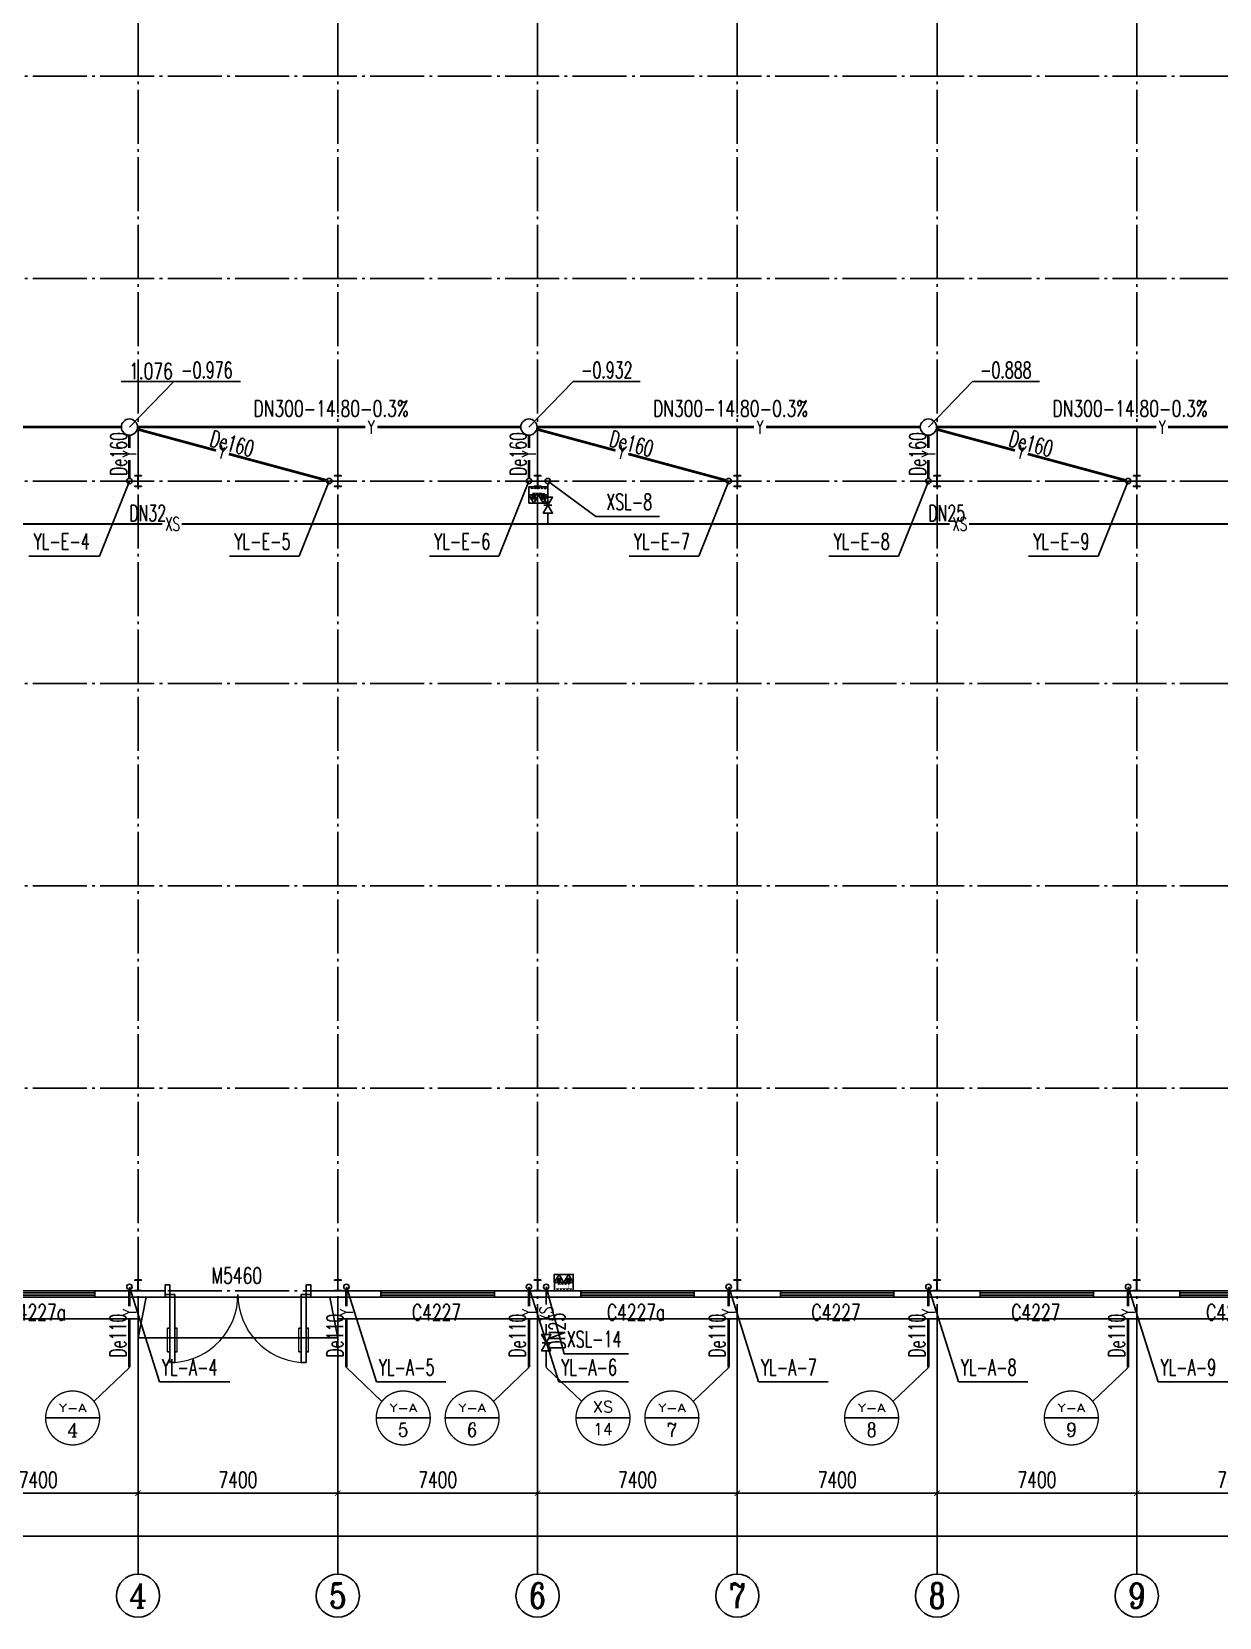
# Model space of a CAD drawing. Header units: millimetres. Extents: x 418304 to 847498, y 48187 to 111456.
# Drawn here: x 421490.4 to 421534.4, y 54437.2 to 54495.9 of the extents above; entities that cross this region are included whole.
import ezdxf
from ezdxf.enums import TextEntityAlignment as Align

# ---------------------------------------------------------------- set-up
doc = ezdxf.new("R2010")
doc.units = ezdxf.units.MM
doc.header["$LTSCALE"] = 1000
doc.linetypes.add('DOTE', pattern=[2.42, 2, -0.2, 0.02, -0.2])
for name, color, linetype in [('AXIS', 3, 'Continuous'), ('AXIS_TEXT', 7, 'Continuous'), ('COLUMN', 2, 'Continuous'), ('DIM_消防', 3, 'Continuous'), ('DIM_雨水', 3, 'Continuous'), ('DOTE', 8, 'DOTE'), ('EQUIP_消防', 7, 'Continuous'), ('PIPE-消防', 1, 'Continuous'), ('PIPE-雨水', 4, 'Continuous'), ('TEXT_消防', 7, 'Continuous'), ('TEXT_雨水', 7, 'Continuous'), ('TWT_LEAD', 3, 'Continuous'), ('TWT_TEXT', 7, 'Continuous'), ('VALVE_消防', 7, 'Continuous'), ('VPIPE-消防', 1, 'Continuous'), ('VPIPE-雨水', 4, 'Continuous'), ('WALL-PARAPET', 6, 'Continuous'), ('WELL_雨水', 4, 'Continuous'), ('WINDOW', 4, 'Continuous'), ('WINDOW_TEXT', 7, 'Continuous')]:
    doc.layers.add(name, color=color, linetype=linetype)
doc.styles.add('_TCH_AXIS', font='COMPLEX', dxfattribs={"bigfont": 'GBCBIG'})
doc.styles.add('_TCH_DIM', font='SIMPLEX', dxfattribs={"bigfont": 'GBCBIG'})
doc.styles.add('_TCH_DIM_T3', font='SIMPLEX', dxfattribs={"width": 0.705882, "bigfont": 'GBCBIG'})
doc.styles.add('_TCH_WINDOW', font='SIMPLEX', dxfattribs={"height": 3.5, "bigfont": 'GBCBIG'})
doc.styles.add('_TWT_CIRCLE', font='COMPLEX', dxfattribs={"width": 1.1, "height": 3, "bigfont": 'HZTXT'})
doc.styles.add('_TWT_PIPEDN', font='SIMPLEX', dxfattribs={"width": 0.8, "height": 3, "bigfont": 'HZTXT'})
doc.styles.add('_TWT_PIPETEXT', font='SIMPLEX', dxfattribs={"width": 0.8, "height": 3.5, "bigfont": 'HZTXT'})
doc.styles.add('_TWT_SERIAL', font='COMPLEX', dxfattribs={"width": 0.8, "height": 3, "bigfont": 'HZTXT'})
doc.styles.add('COMPLEX', font='COMPLEX')
doc.dimstyles.new('_TCH_ARCH&&200', dxfattribs={"dimtxt": 595, "dimasz": 200, "dimexe": 500, "dimexo": 600, "dimgap": 200, "dimtad": 1, "dimdec": 0, "dimzin": 0, "dimdsep": 46, "dimtxsty": '_TCH_DIM_T3', "dimblk": 'ARCHTICK', "dimcen": 0.09, "dimclrt": 7, "dimazin": 2, "dimtfac": 1, "dimtdec": 0, "dimtix": 1, "dimtmove": 2, "dimatfit": 3, "dimfxl": 0, "dimtolj": 1, "dimtzin": 0, "dimarcsym": 0})

# ---------------------------------------------------------------- blocks, each defined once
blk = doc.blocks.new('A$C797E1D2B')
at = {"layer": 'COLUMN'}
h = blk.add_hatch(color=256, dxfattribs=at)
h.paths.add_polyline_path([(125, 400), (250, 400), (250, 388), (130, 388), (130, 200), (125, 200)])
h.paths.add_polyline_path([(0, 400), (125, 400), (125, 200), (120, 200), (120, 388), (0, 388)])
h.paths.add_polyline_path([(0, 12), (120, 12), (120, 200), (125, 200), (125, 0), (0, 0)])
h.paths.add_polyline_path([(125, 200), (130, 200), (130, 12), (250, 12), (250, 0), (125, 0)])
blk.add_lwpolyline([(250, 0), (250, 12), (130, 12), (130, 388), (250, 388), (250, 400), (0, 400), (0, 388), (120, 388), (120, 12), (0, 12), (0, 0)], close=True, dxfattribs=at)
blk = doc.blocks.new('消防软管卷盘')
blk.add_lwpolyline([(4963954, 151899), (4963954, 150312), (4964641, 150312), (4964641, 151899)], close=True)
for points, const_width in [([(4964134, 151704), (4964482, 151704)], 1), ([(4964134, 151566), (4964482, 151566)], 1), ([(4964134, 151428), (4964482, 151428)], 1), ([(4964134, 151290), (4964482, 151290)], 1), ([(4964134, 151152), (4964482, 151152)], 1), ([(4964134, 151014), (4964482, 151014)], 0.1), ([(4964134, 150876), (4964482, 150876)], 1), ([(4964134, 150738), (4964482, 150738)], 1), ([(4964150, 150600), (4964499, 150600)], 1), ([(4964150, 150462), (4964499, 150462)], 1)]:
    blk.add_lwpolyline(points, dxfattribs=dict(const_width=const_width))
for centre, start, end in [((4964134, 151636), 90, 270), ((4964134, 151360), 90, 270), ((4964134, 151084), 90, 270), ((4964134, 150808), 90, 270), ((4964150, 150532), 90, 270), ((4964482, 151498), 270, 90), ((4964482, 151222), 270, 90), ((4964482, 150946), 270, 90), ((4964499, 150670), 270, 90)]:
    blk.add_arc(centre, 69, start, end)
blk = doc.blocks.new('$TwtSys$00000546')
h = blk.add_hatch()
h.set_pattern_fill('ANSI31', color=256, scale=200, style=0)
h.set_pattern_definition([(45, (-38543.802, -6670.83), (-17.67767, 17.67767), [])])
h.paths.add_polyline_path([(-65, 174), (65, 174), (65, 44), (-65, 44)])
for points in [[(0, 344), (-198, 0), (198, 0)], [(-65, 174), (65, 174), (65, 44), (-65, 44)]]:
    blk.add_lwpolyline(points, close=True)
blk = doc.blocks.new('92623')
blk.add_lwpolyline([(8910066, 83014), (8909273, 83014), (8909273, 82670), (8910066, 82670)], close=True)
at = {"xscale": -0.5, "yscale": 0.5, "zscale": 0.5, "rotation": 89.99999999998747}
blk.add_blockref('消防软管卷盘', (8985223, 2565334), dxfattribs=at)
at = {"layer": 'EQUIP_消防', "color": 8, "rotation": 180}
for p in [(8909471, 83014), (8909868, 83014)]:
    blk.add_blockref('$TwtSys$00000546', p, dxfattribs=at)
blk = doc.blocks.new('_AXISO')
blk.add_circle((0, 0), 0.5)
at = {"layer": 'AXIS_TEXT', "style": 'COMPLEX', "width": 1.041667}
blk.add_attdef('A', text='', height=0.56, dxfattribs=at).set_placement((-0.25, -0.28), (0.25, -0.28), align=Align.FIT)
blk = doc.blocks.new('_ArchTick')
at = {"color": 0, "linetype": 'ByBlock', "const_width": 0.15}
blk.add_lwpolyline([(-0.5, -0.5), (0.5, 0.5)], dxfattribs=at)
blk = doc.blocks.new('*D102')
at = {"layer": 'AXIS', "color": 0, "lineweight": -2}
for p, q in [((436704, 68605), (436704, 62105)), ((599984, 68605), (599984, 62105)), ((436704, 62605), (599984, 62605))]:
    blk.add_line(p, q, dxfattribs=at)
at = {"layer": 'Defpoints', "color": 0}
for p in [(436704, 69205), (599984, 69205), (599984, 62605)]:
    blk.add_point(p, dxfattribs=at)
at = {"layer": 'AXIS', "color": 0, "lineweight": -2, "xscale": 200, "yscale": 200, "zscale": 200, "rotation": 180}
blk.add_blockref('_ArchTick', (436704, 62605), dxfattribs=at)
at = {"layer": 'AXIS', "color": 0, "lineweight": -2, "xscale": 200, "yscale": 200, "zscale": 200}
blk.add_blockref('_ArchTick', (599984, 62605), dxfattribs=at)
at = {"layer": 'AXIS', "color": 7, "insert": (518344, 63103), "char_height": 595, "attachment_point": 5, "style": '_TCH_DIM_T3'}
blk.add_mtext('\\A1;163280', dxfattribs=at)
blk = doc.blocks.new('*D108')
at = {"layer": 'AXIS', "color": 0, "lineweight": -2}
for p, q in [((451744, 68605), (451744, 63705)), ((459144, 68605), (459144, 63705)), ((451744, 64205), (459144, 64205))]:
    blk.add_line(p, q, dxfattribs=at)
at = {"layer": 'Defpoints', "color": 0}
for p in [(451744, 69205), (459144, 69205), (459144, 64205)]:
    blk.add_point(p, dxfattribs=at)
at = {"layer": 'AXIS', "color": 0, "lineweight": -2, "xscale": 200, "yscale": 200, "zscale": 200, "rotation": 180}
blk.add_blockref('_ArchTick', (451744, 64205), dxfattribs=at)
at = {"layer": 'AXIS', "color": 0, "lineweight": -2, "xscale": 200, "yscale": 200, "zscale": 200}
blk.add_blockref('_ArchTick', (459144, 64205), dxfattribs=at)
at = {"layer": 'AXIS', "color": 7, "insert": (455444, 64703), "char_height": 595, "attachment_point": 5, "style": '_TCH_DIM_T3'}
blk.add_mtext('\\A1;7400', dxfattribs=at)
blk = doc.blocks.new('*D109')
at = {"layer": 'AXIS', "color": 0, "lineweight": -2}
for p, q in [((459144, 68605), (459144, 63705)), ((466544, 68605), (466544, 63705)), ((459144, 64205), (466544, 64205))]:
    blk.add_line(p, q, dxfattribs=at)
at = {"layer": 'Defpoints', "color": 0}
for p in [(459144, 69205), (466544, 69205), (466544, 64205)]:
    blk.add_point(p, dxfattribs=at)
at = {"layer": 'AXIS', "color": 0, "lineweight": -2, "xscale": 200, "yscale": 200, "zscale": 200, "rotation": 180}
blk.add_blockref('_ArchTick', (459144, 64205), dxfattribs=at)
at = {"layer": 'AXIS', "color": 0, "lineweight": -2, "xscale": 200, "yscale": 200, "zscale": 200}
blk.add_blockref('_ArchTick', (466544, 64205), dxfattribs=at)
at = {"layer": 'AXIS', "color": 7, "insert": (462844, 64703), "char_height": 595, "attachment_point": 5, "style": '_TCH_DIM_T3'}
blk.add_mtext('\\A1;7400', dxfattribs=at)
blk = doc.blocks.new('*D110')
at = {"layer": 'AXIS', "color": 0, "lineweight": -2}
for p, q in [((466544, 68605), (466544, 63705)), ((473944, 68605), (473944, 63705)), ((466544, 64205), (473944, 64205))]:
    blk.add_line(p, q, dxfattribs=at)
at = {"layer": 'Defpoints', "color": 0}
for p in [(466544, 69205), (473944, 69205), (473944, 64205)]:
    blk.add_point(p, dxfattribs=at)
at = {"layer": 'AXIS', "color": 0, "lineweight": -2, "xscale": 200, "yscale": 200, "zscale": 200, "rotation": 180}
blk.add_blockref('_ArchTick', (466544, 64205), dxfattribs=at)
at = {"layer": 'AXIS', "color": 0, "lineweight": -2, "xscale": 200, "yscale": 200, "zscale": 200}
blk.add_blockref('_ArchTick', (473944, 64205), dxfattribs=at)
at = {"layer": 'AXIS', "color": 7, "insert": (470244, 64703), "char_height": 595, "attachment_point": 5, "style": '_TCH_DIM_T3'}
blk.add_mtext('\\A1;7400', dxfattribs=at)
blk = doc.blocks.new('*D111')
at = {"layer": 'AXIS', "color": 0, "lineweight": -2}
for p, q in [((473944, 68605), (473944, 63705)), ((481344, 68605), (481344, 63705)), ((473944, 64205), (481344, 64205))]:
    blk.add_line(p, q, dxfattribs=at)
at = {"layer": 'Defpoints', "color": 0}
for p in [(473944, 69205), (481344, 69205), (481344, 64205)]:
    blk.add_point(p, dxfattribs=at)
at = {"layer": 'AXIS', "color": 0, "lineweight": -2, "xscale": 200, "yscale": 200, "zscale": 200, "rotation": 180}
blk.add_blockref('_ArchTick', (473944, 64205), dxfattribs=at)
at = {"layer": 'AXIS', "color": 0, "lineweight": -2, "xscale": 200, "yscale": 200, "zscale": 200}
blk.add_blockref('_ArchTick', (481344, 64205), dxfattribs=at)
at = {"layer": 'AXIS', "color": 7, "insert": (477644, 64703), "char_height": 595, "attachment_point": 5, "style": '_TCH_DIM_T3'}
blk.add_mtext('\\A1;7400', dxfattribs=at)
blk = doc.blocks.new('*D112')
at = {"layer": 'AXIS', "color": 0, "lineweight": -2}
for p, q in [((481344, 68605), (481344, 63705)), ((488744, 68605), (488744, 63705)), ((481344, 64205), (488744, 64205))]:
    blk.add_line(p, q, dxfattribs=at)
at = {"layer": 'Defpoints', "color": 0}
for p in [(481344, 69205), (488744, 69205), (488744, 64205)]:
    blk.add_point(p, dxfattribs=at)
at = {"layer": 'AXIS', "color": 0, "lineweight": -2, "xscale": 200, "yscale": 200, "zscale": 200, "rotation": 180}
blk.add_blockref('_ArchTick', (481344, 64205), dxfattribs=at)
at = {"layer": 'AXIS', "color": 0, "lineweight": -2, "xscale": 200, "yscale": 200, "zscale": 200}
blk.add_blockref('_ArchTick', (488744, 64205), dxfattribs=at)
at = {"layer": 'AXIS', "color": 7, "insert": (485044, 64703), "char_height": 595, "attachment_point": 5, "style": '_TCH_DIM_T3'}
blk.add_mtext('\\A1;7400', dxfattribs=at)
blk = doc.blocks.new('*D113')
at = {"layer": 'AXIS', "color": 0, "lineweight": -2}
for p, q in [((488744, 68605), (488744, 63705)), ((496144, 68605), (496144, 63705)), ((488744, 64205), (496144, 64205))]:
    blk.add_line(p, q, dxfattribs=at)
at = {"layer": 'Defpoints', "color": 0}
for p in [(488744, 69205), (496144, 69205), (496144, 64205)]:
    blk.add_point(p, dxfattribs=at)
at = {"layer": 'AXIS', "color": 0, "lineweight": -2, "xscale": 200, "yscale": 200, "zscale": 200, "rotation": 180}
blk.add_blockref('_ArchTick', (488744, 64205), dxfattribs=at)
at = {"layer": 'AXIS', "color": 0, "lineweight": -2, "xscale": 200, "yscale": 200, "zscale": 200}
blk.add_blockref('_ArchTick', (496144, 64205), dxfattribs=at)
at = {"layer": 'AXIS', "color": 7, "insert": (492444, 64703), "char_height": 595, "attachment_point": 5, "style": '_TCH_DIM_T3'}
blk.add_mtext('\\A1;7400', dxfattribs=at)
blk = doc.blocks.new('*D114')
at = {"layer": 'AXIS', "color": 0, "lineweight": -2}
for p, q in [((496144, 68605), (496144, 63705)), ((503544, 68605), (503544, 63705)), ((496144, 64205), (503544, 64205))]:
    blk.add_line(p, q, dxfattribs=at)
at = {"layer": 'Defpoints', "color": 0}
for p in [(496144, 69205), (503544, 69205), (503544, 64205)]:
    blk.add_point(p, dxfattribs=at)
at = {"layer": 'AXIS', "color": 0, "lineweight": -2, "xscale": 200, "yscale": 200, "zscale": 200, "rotation": 180}
blk.add_blockref('_ArchTick', (496144, 64205), dxfattribs=at)
at = {"layer": 'AXIS', "color": 0, "lineweight": -2, "xscale": 200, "yscale": 200, "zscale": 200}
blk.add_blockref('_ArchTick', (503544, 64205), dxfattribs=at)
at = {"layer": 'AXIS', "color": 7, "insert": (499844, 64703), "char_height": 595, "attachment_point": 5, "style": '_TCH_DIM_T3'}
blk.add_mtext('\\A1;7400', dxfattribs=at)
blk = doc.blocks.new('$DorLib2D$00000011')
for p, q in [((-0.467, 0.471), (-0.467, -0.062)), ((-0.467, 0.471), (-0.433, 0.471)), ((-0.433, 0.471), (-0.433, 0.004)), ((0.433, 0.471), (0.433, 0.004)), ((0.467, 0.471), (0.433, 0.471)), ((0.467, 0.471), (0.467, -0.062)), ((-0.483, 0.396), (-0.467, 0.396)), ((-0.417, 0.396), (-0.433, 0.396)), ((0.417, 0.396), (0.433, 0.396)), ((0.483, 0.396), (0.467, 0.396)), ((-0.483, 0.235), (-0.467, 0.235)), ((-0.417, 0.235), (-0.433, 0.235)), ((0.417, 0.235), (0.433, 0.235)), ((0.483, 0.235), (0.467, 0.235)), ((-0.5, 0.004), (-0.433, 0.004)), ((-0.5, 0.004), (-0.5, -0.062)), ((0.5, 0.004), (0.433, 0.004)), ((0.5, 0.004), (0.5, -0.062)), ((-0.5, -0.062), (-0.467, -0.062)), ((0.5, -0.062), (0.467, -0.062))]:
    blk.add_line(p, q)
at = {"lineweight": 13}
for p, q in [((-0.483, 0.396), (-0.483, 0.235)), ((-0.417, 0.396), (-0.417, 0.235)), ((0.417, 0.396), (0.417, 0.235)), ((0.483, 0.396), (0.483, 0.235))]:
    blk.add_line(p, q, dxfattribs=at)
for centre, start, end in [((-0.467, 0.004), 0, 85.904), ((0.467, 0.004), 94.096, 180)]:
    blk.add_arc(centre, 0.467, start, end, dxfattribs=at)
blk = doc.blocks.new('$TCHSYS$WIN2D')
for p, q in [((-0.5, 0.5), (0.5, 0.5)), ((-0.5, 0.5), (-0.5, -0.5)), ((0.5, 0.5), (0.5, -0.5)), ((0.5, 0.167), (-0.5, 0.167)), ((0.5, -0.167), (-0.5, -0.167)), ((-0.5, -0.5), (0.5, -0.5))]:
    blk.add_line(p, q)
blk = doc.blocks.new('$TwtSys$00000187')
blk.add_circle((0, 0, 0), 0.5)
blk = doc.blocks.new('$VALVE$00000296')
for points in [[(-125, 72), (-125, -72), (125, 72), (125, -72), (-125, 72)], [(0, 60), (0, -64)]]:
    blk.add_lwpolyline(points)
for p in [(-125, 0), (125, 0)]:
    blk.add_point(p)
blk = doc.blocks.new('242355')
at = {"color": 8, "ltscale": 0.5}
for p, q in [((459443.6, 71465.3), (459143.6, 69965.3)), ((466543.6, 69965.3), (466243.6, 71465.3))]:
    blk.add_line(p, q, dxfattribs=at)
for points in [[(459143.6, 70665.3), (435903.6, 70665.3), (435903.6, 86705.3)], [(459143.6, 71465.3), (459143.6, 69965.3), (466543.6, 69965.3), (466543.6, 71465.3)], [(510943.6, 70665.3), (466543.6, 70665.3)]]:
    blk.add_lwpolyline(points, dxfattribs=at)
at = {"layer": 'AXIS'}
for p, q in [((459143.6, 69205.3), (459143.6, 61205.3)), ((466543.6, 69205.3), (466543.6, 61205.3)), ((473943.6, 69205.3), (473943.6, 61205.3)), ((481343.6, 69205.3), (481343.6, 61205.3)), ((488743.6, 69205.3), (488743.6, 61205.3)), ((496143.6, 69205.3), (496143.6, 61205.3))]:
    blk.add_line(p, q, dxfattribs=at)
at = {"layer": 'DIM_消防', "color": 3}
for p, q in [((474322.8, 101705.3), (476101.7, 100393.6)), ((476101.7, 100393.6), (478464.9, 100393.6))]:
    blk.add_line(p, q, dxfattribs=at)
at = {"layer": 'DIM_消防'}
for p, q in [((474263.1, 71849.4), (474932.2, 69370.4, 3000)), ((474932.2, 69370.4, 3000), (477313.2, 69370.4, 3000)), ((458824.1, 68864.2), (457508.3, 67605)), ((466863.1, 68864.2), (468178.8, 67605)), ((473624.1, 68864.2), (472308.3, 67605)), ((474263.1, 68864.2), (475578.8, 67605)), ((481024.1, 68864.2), (479708.3, 67605)), ((488424.1, 68864.2), (487108.3, 67605)), ((495822.4, 68864.2), (494506.7, 67605)), ((457719.3, 66990.7), (455719.3, 66990.7)), ((469967.8, 66990.7), (467967.8, 66990.7)), ((472519.3, 66990.7), (470519.3, 66990.7)), ((477367.8, 66990.7), (475367.8, 66990.7)), ((479919.3, 66990.7), (477919.3, 66990.7)), ((487319.3, 66990.7), (485319.3, 66990.7)), ((494717.7, 66990.7), (492717.7, 66990.7))]:
    blk.add_line(p, q, dxfattribs=at)
at = {"layer": 'DIM_消防', "const_width": 50}
for points in [[(457719.3, 66990.7, 1), (455719.3, 66990.7, 1)], [(469967.8, 66990.7, 1), (467967.8, 66990.7, 1)], [(472519.3, 66990.7, 1), (470519.3, 66990.7, 1)], [(477367.8, 66990.7, 1), (475367.8, 66990.7, 1)], [(479919.3, 66990.7, 1), (477919.3, 66990.7, 1)], [(487319.3, 66990.7, 1), (485319.3, 66990.7, 1)], [(494717.7, 66990.7, 1), (492717.7, 66990.7, 1)]]:
    blk.add_lwpolyline(points, format="xyb", close=True, dxfattribs=at)
at = {"layer": 'DIM_雨水'}
for p, q in [((458824.1, 101705.3, 3000), (457714, 98928.2, 3000)), ((466224.1, 101705.3, 3000), (465114, 98928.2, 3000)), ((473624.1, 101705.3, 3000), (472514, 98928.2, 3000)), ((481024.1, 101705.3, 3000), (479914, 98928.2, 3000)), ((488424.1, 101705.3, 3000), (487314, 98928.2, 3000)), ((495824.1, 101705.3, 3000), (494714, 98928.2, 3000)), ((457714, 98928.2, 3000), (455099.8, 98928.2, 3000)), ((465114, 98928.2, 3000), (462535.9, 98928.2, 3000)), ((472514, 98928.2, 3000), (469935.9, 98928.2, 3000)), ((479914, 98928.2, 3000), (477335.9, 98928.2, 3000)), ((487314, 98928.2, 3000), (484735.9, 98928.2, 3000)), ((494714, 98928.2, 3000), (492135.9, 98928.2, 3000)), ((458824.1, 71849.4, 3000), (459934.1, 68327.2, 3000)), ((466863.1, 71849.4, 3000), (467973.2, 68327.2, 3000)), ((473624.1, 71849.4), (474734.1, 68327.2)), ((481024.1, 71849.4), (482134.1, 68327.2)), ((488424.1, 71849.4, 3000), (489534.1, 68327.2, 3000)), ((495822.4, 71849.4, 3000), (496932.5, 68327.2, 3000)), ((459934.1, 68327.2, 3000), (462548.3, 68327.2, 3000)), ((467973.2, 68327.2, 3000), (470551.2, 68327.2, 3000)), ((474734.1, 68327.2), (477312.2, 68327.2)), ((482134.1, 68327.2), (484712.2, 68327.2)), ((489534.1, 68327.2, 3000), (492112.2, 68327.2, 3000)), ((496932.5, 68327.2, 3000), (499510.5, 68327.2, 3000))]:
    blk.add_line(p, q, dxfattribs=at)
at = {"layer": 'DOTE'}
for p, q in [((459143.6, 69205.3), (459143.6, 134205.3)), ((466543.6, 69205.3), (466543.6, 134205.3)), ((473943.6, 69205.3), (473943.6, 134205.3)), ((481343.6, 69205.3), (481343.6, 134205.3)), ((488743.6, 69205.3), (488743.6, 134205.3)), ((496143.6, 69205.3), (496143.6, 134205.3)), ((602243.6, 116705.3), (434443.6, 116705.3)), ((602243.6, 109205.3), (434443.6, 109205.3)), ((602243.6, 101705.3), (434443.6, 101705.3)), ((602243.6, 94205.3), (434443.6, 94205.3)), ((602243.6, 86705.3), (434443.6, 86705.3)), ((602243.6, 79205.3), (434443.6, 79205.3)), ((602243.6, 71705.3), (434443.6, 71705.3))]:
    blk.add_line(p, q, dxfattribs=at)
at = {"layer": 'PIPE-消防', "linetype": 'Continuous', "const_width": 70}
for points in [[(474322.8, 101605.3), (474322.8, 101113.9)], [(474322.8, 100513.9), (474322.8, 100114.2)], [(444722.8, 100114.2), (460046.1, 100114.2)], [(460764.2, 100114.2), (474322.8, 100114.2)], [(474322.8, 100114.2), (489210.4, 100114.2)], [(489928.5, 100114.2), (503922.8, 100114.2)], [(474263.1, 71749.4), (474263.1, 71190.4)], [(474263.1, 70472.3), (474263.1, 70077.5)], [(474263.1, 69477.5), (474263.1, 68864.2)]]:
    blk.add_lwpolyline(points, dxfattribs=at)
at = {"layer": 'PIPE-雨水', "linetype": 'Continuous', "const_width": 100}
for points in [[(458524.1, 103705.3), (452591.3, 103705.3)], [(459113.7, 103627.1), (462031, 102838.6)], [(467558.7, 103705.3), (459124.1, 103705.3)], [(473324.1, 103705.3), (468002.5, 103705.3)], [(473913.7, 103627.1), (476831, 102838.6)], [(481960.7, 103705.3), (473924.1, 103705.3)], [(488124.1, 103705.3), (482404.5, 103705.3)], [(488713.7, 103627.1), (491631, 102838.6)], [(496861.7, 103705.3), (488724.1, 103705.3)], [(502924.1, 103705.3), (497305.5, 103705.3)], [(462503.6, 102710.9), (466127.5, 101731.4)], [(477303.6, 102710.9), (480927.5, 101731.4)], [(492103.6, 102710.9), (495727.5, 101731.4)], [(458824.1, 71749.4), (458824.1, 71129)], [(466863.1, 71749.4), (466863.1, 71129)], [(473624.1, 71749.4), (473624.1, 71129)], [(481024.1, 71749.4), (481024.1, 71129)], [(488424.1, 71749.4), (488424.1, 71129)], [(495822.4, 71749.4), (495822.4, 71129)], [(458824.1, 70685.2), (458824.1, 68864.2)], [(466863.1, 70685.2), (466863.1, 68864.2)], [(473624.1, 70685.2), (473624.1, 68864.2)], [(481024.1, 70685.2), (481024.1, 68864.2)], [(488424.1, 70685.2), (488424.1, 68864.2)], [(495822.4, 70685.2), (495822.4, 68864.2)]]:
    blk.add_lwpolyline(points, dxfattribs=at)
at = {"layer": 'PIPE-雨水', "linetype": 'Continuous', "ltscale": 2, "const_width": 100}
for points in [[(458824.1, 102934.8), (458824.1, 103405.3)], [(473624.1, 102934.8), (473624.1, 103405.3)], [(488424.1, 102934.8), (488424.1, 103405.3)], [(458824.1, 101805.3), (458824.1, 102491)], [(473624.1, 101805.3), (473624.1, 102491)], [(488424.1, 101805.3), (488424.1, 102491)]]:
    blk.add_lwpolyline(points, dxfattribs=at)
at = {"layer": 'TWT_LEAD'}
for p, q in [((458514.1, 105397), (460462.7, 105397)), ((458824.1, 103705.3), (460462.7, 105397)), ((460462.7, 105397), (462944.5, 105397)), ((473624.1, 103705.3), (475262.7, 105397)), ((475262.7, 105397), (477744.5, 105397)), ((488424.1, 103705.3), (490062.7, 105397)), ((490062.7, 105397), (492544.5, 105397))]:
    blk.add_line(p, q, dxfattribs=at)
at = {"layer": 'VPIPE-消防', "linetype": 'Continuous'}
for centre in [(474322.8, 101705.3), (474263.1, 71849.4)]:
    blk.add_circle(centre, 100, dxfattribs=at)
at = {"layer": 'VPIPE-雨水', "linetype": 'Continuous'}
for centre in [(458824.1, 101705.3), (466224.1, 101705.3), (473624.1, 101705.3), (481024.1, 101705.3), (488424.1, 101705.3), (495824.1, 101705.3), (458824.1, 71849.4), (466863.1, 71849.4), (473624.1, 71849.4), (481024.1, 71849.4), (488424.1, 71849.4), (495822.4, 71849.4)]:
    blk.add_circle(centre, 100, dxfattribs=at)
at = {"layer": 'WALL-PARAPET'}
for p, q in [((460143.6, 71705.3), (457543.6, 71705.3)), ((457543.6, 71705.3), (457543.6, 71465.3)), ((460143.6, 71465.3), (460143.6, 71705.3)), ((468143.6, 71705.3), (465543.6, 71705.3)), ((465543.6, 71705.3), (465543.6, 71465.3)), ((468143.6, 71465.3), (468143.6, 71705.3)), ((475543.6, 71705.3), (472343.6, 71705.3)), ((472343.6, 71705.3), (472343.6, 71465.3)), ((475543.6, 71465.3), (475543.6, 71705.3)), ((482943.6, 71705.3), (479743.6, 71705.3)), ((479743.6, 71705.3), (479743.6, 71465.3)), ((482943.6, 71465.3), (482943.6, 71705.3)), ((490343.6, 71705.3), (487143.6, 71705.3)), ((487143.6, 71705.3), (487143.6, 71465.3)), ((490343.6, 71465.3), (490343.6, 71705.3)), ((497743.6, 71705.3), (494543.6, 71705.3)), ((494543.6, 71705.3), (494543.6, 71465.3)), ((497743.6, 71465.3), (497743.6, 71705.3)), ((457543.6, 71465.3), (460143.6, 71465.3)), ((465543.6, 71465.3), (468143.6, 71465.3)), ((472343.6, 71465.3), (475543.6, 71465.3)), ((479743.6, 71465.3), (482943.6, 71465.3)), ((487143.6, 71465.3), (490343.6, 71465.3)), ((494543.6, 71465.3), (497743.6, 71465.3))]:
    blk.add_line(p, q, dxfattribs=at)
at = {"layer": 'WINDOW'}
blk.add_line((460143.6, 71465.3), (465543.6, 71465.3), dxfattribs=at)
at = {"rotation": 180}
for p in [(459268.6, 101905.3), (466668.6, 101905.3), (474068.6, 101905.3), (481468.6, 101905.3), (488868.6, 101905.3), (496268.6, 101905.3), (459268.6, 72105.3), (466668.6, 72105.3), (474068.6, 72105.3), (481468.6, 72105.3), (488868.6, 72105.3), (496268.6, 72105.3)]:
    blk.add_blockref('A$C797E1D2B', p, dxfattribs=at)
at = {"xscale": 0.882, "yscale": 0.882, "zscale": 0.882}
blk.add_blockref('92623', (-7384353.3, 27976), dxfattribs=at)
at = {"xscale": -0.882, "yscale": 0.882, "zscale": 0.882, "rotation": 180}
blk.add_blockref('92623', (-7383413.7, 145226.4), dxfattribs=at)
at = {"layer": 'AXIS'}
ref = blk.add_blockref('_AXISO', (459143.6, 60405.3), dxfattribs=dict(at, xscale=1600, yscale=1600, zscale=1600))
ref.add_attrib('A', '4', dxfattribs={"layer": 'AXIS_TEXT', "height": 890.9, "style": '_TCH_AXIS'}).set_placement((458804.2, 59959.9), (459483, 59959.9), align=Align.FIT)
ref = blk.add_blockref('_AXISO', (466543.6, 60405.3), dxfattribs=dict(at, xscale=1600, yscale=1600, zscale=1600))
ref.add_attrib('A', '5', dxfattribs={"layer": 'AXIS_TEXT', "height": 931.9, "style": '_TCH_AXIS'}).set_placement((466232.9, 59939.4), (466854.2, 59939.4), align=Align.FIT)
ref = blk.add_blockref('_AXISO', (473943.6, 60405.3), dxfattribs=dict(at, xscale=1600, yscale=1600, zscale=1600))
ref.add_attrib('A', '6', dxfattribs={"layer": 'AXIS_TEXT', "height": 931.9, "style": '_TCH_AXIS'}).set_placement((473632.9, 59939.4), (474254.2, 59939.4), align=Align.FIT)
ref = blk.add_blockref('_AXISO', (481343.6, 60405.3), dxfattribs=dict(at, xscale=1600, yscale=1600, zscale=1600))
ref.add_attrib('A', '7', dxfattribs={"layer": 'AXIS_TEXT', "height": 931.9, "style": '_TCH_AXIS'}).set_placement((481032.9, 59939.4), (481654.2, 59939.4), align=Align.FIT)
ref = blk.add_blockref('_AXISO', (488743.6, 60405.3), dxfattribs=dict(at, xscale=1600, yscale=1600, zscale=1600))
ref.add_attrib('A', '8', dxfattribs={"layer": 'AXIS_TEXT', "height": 931.9, "style": '_TCH_AXIS'}).set_placement((488432.9, 59939.4), (489054.2, 59939.4), align=Align.FIT)
ref = blk.add_blockref('_AXISO', (496143.6, 60405.3), dxfattribs=dict(at, xscale=1600, yscale=1600, zscale=1600))
ref.add_attrib('A', '9', dxfattribs={"layer": 'AXIS_TEXT', "height": 931.9, "style": '_TCH_AXIS'}).set_placement((495832.9, 59939.4), (496454.2, 59939.4), align=Align.FIT)
at = {"layer": 'VALVE_消防', "xscale": -2.4, "zscale": 2.4, "rotation": 270}
for p, yscale in [((474322.8, 100813.9), -2.4), ((474263.1, 69777.5), 2.4)]:
    blk.add_blockref('$VALVE$00000296', p, dxfattribs=dict(at, yscale=yscale))
at = {"layer": 'WELL_雨水', "xscale": 600, "yscale": 600, "zscale": 600, "rotation": 180}
for p in [(458824.1, 103705.3), (473624.1, 103705.3), (488424.1, 103705.3)]:
    blk.add_blockref('$TwtSys$00000187', p, dxfattribs=at)
at = {"layer": 'WINDOW'}
ref = blk.add_blockref('$DorLib2D$00000011', (462843.6, 71585.3), dxfattribs=dict(at, xscale=-5400, yscale=-5400, zscale=-5400))
ref.add_attrib('A', 'M5460', (461863.6, 71967.6), dxfattribs={"layer": 'WINDOW_TEXT', "height": 595, "style": '_TCH_WINDOW', "width": 0.705882})
ref = blk.add_blockref('$TCHSYS$WIN2D', (455443.6, 71585.3), dxfattribs=dict(at, xscale=-4200, yscale=240, zscale=-4200))
ref.add_attrib('A', 'C4227a', (454313.6, 70608), dxfattribs={"layer": 'WINDOW_TEXT', "height": 595, "style": '_TCH_WINDOW', "width": 0.705882})
ref = blk.add_blockref('$TCHSYS$WIN2D', (470243.6, 71585.3), dxfattribs=dict(at, xscale=-4200, yscale=240, zscale=-4200))
ref.add_attrib('A', 'C4227', (469293.6, 70608), dxfattribs={"layer": 'WINDOW_TEXT', "height": 595, "style": '_TCH_WINDOW', "width": 0.705882})
ref = blk.add_blockref('$TCHSYS$WIN2D', (477643.6, 71585.3), dxfattribs=dict(at, xscale=-4200, yscale=240, zscale=-4200))
ref.add_attrib('A', 'C4227a', (476513.6, 70608), dxfattribs={"layer": 'WINDOW_TEXT', "height": 595, "style": '_TCH_WINDOW', "width": 0.705882})
ref = blk.add_blockref('$TCHSYS$WIN2D', (485043.6, 71585.3), dxfattribs=dict(at, xscale=-4200, yscale=240, zscale=-4200))
ref.add_attrib('A', 'C4227', (484093.6, 70608), dxfattribs={"layer": 'WINDOW_TEXT', "height": 595, "style": '_TCH_WINDOW', "width": 0.705882})
ref = blk.add_blockref('$TCHSYS$WIN2D', (492443.6, 71585.3), dxfattribs=dict(at, xscale=-4200, yscale=240, zscale=-4200))
ref.add_attrib('A', 'C4227', (491493.6, 70608), dxfattribs={"layer": 'WINDOW_TEXT', "height": 595, "style": '_TCH_WINDOW', "width": 0.705882})
ref = blk.add_blockref('$TCHSYS$WIN2D', (499843.6, 71585.3), dxfattribs=dict(at, xscale=-4200, yscale=240, zscale=-4200))
ref.add_attrib('A', 'C4227a', (498713.6, 70608), dxfattribs={"layer": 'WINDOW_TEXT', "height": 595, "style": '_TCH_WINDOW', "width": 0.705882})
at = {"layer": 'DIM_消防', "color": 7, "style": '_TWT_CIRCLE'}
for s, height, p, p2 in [('XS', 423.95, (475990.3, 67191.5), (476745.4, 67191.5)), ('Y-A', 296.03, (456215.4, 67217.7), (457223.3, 67217.7)), ('Y-A', 296.03, (468463.9, 67217.7), (469471.8, 67217.7)), ('Y-A', 296.03, (471015.4, 67217.7), (472023.3, 67217.7)), ('Y-A', 296.03, (478415.4, 67217.7), (479423.3, 67217.7)), ('Y-A', 296.03, (485815.4, 67217.7), (486823.3, 67217.7)), ('Y-A', 296.03, (493213.7, 67217.7), (494221.6, 67217.7)), ('4', 509.7, (456505.7, 66294), (456932.9, 66294)), ('5', 517.5, (468778.1, 66287.4), (469157.6, 66287.4)), ('6', 517.5, (471329.6, 66287.4), (471709, 66287.4)), ('14', 438.86, (476011.5, 66353.6), (476724.2, 66353.6)), ('7', 517.5, (478729.6, 66287.4), (479109, 66287.4)), ('8', 517.5, (486129.6, 66287.4), (486509, 66287.4)), ('9', 517.5, (493527.9, 66287.4), (493907.4, 66287.4))]:
    blk.add_text(s, height=height, dxfattribs=at).set_placement(p, p2, align=Align.FIT)
at = {"layer": 'TEXT_消防', "linetype": 'Continuous', "style": '_TWT_PIPEDN', "width": 0.64}
for s, p in [('DN32', (458818.8, 100214.2)), ('DN25', (488418.8, 100214.2))]:
    blk.add_text(s, height=600, dxfattribs=at).set_placement(p)
at = {"layer": 'TEXT_消防', "style": '_TWT_PIPETEXT', "width": 0.64}
for p in [(460146.1, 99864.2), (489310.4, 99864.2)]:
    blk.add_text('XS', height=500, dxfattribs=at).set_placement(p)
blk.add_text('XS', height=500, rotation=90, dxfattribs=at).set_placement((474513.1, 70572.3))
at = {"layer": 'TEXT_消防', "linetype": 'Continuous', "style": '_TWT_PIPEDN', "width": 0.64}
blk.add_text('DN25', height=600, rotation=90, dxfattribs=at).set_placement((474963.1, 69520.4))
at = {"layer": 'TEXT_雨水', "linetype": 'Continuous', "style": '_TWT_PIPEDN', "width": 0.64}
for s, rotation, p in [('De160', 90, (458724.1, 101891.6)), ('De160', 344.875993, (461764.6, 103014.2)), ('De160', 90, (473524.1, 101891.6)), ('De160', 344.875993, (476564.6, 103014.2)), ('De160', 90, (488324.1, 101891.6)), ('De160', 344.875993, (491364.6, 103014.2)), ('De110', 90, (458697.7, 69224)), ('De110', 90, (466736.7, 69224)), ('De110', 90, (473497.7, 69224)), ('De110', 90, (480897.7, 69224)), ('De110', 90, (488297.7, 69224)), ('De110', 90, (495696, 69224))]:
    blk.add_text(s, height=600, rotation=rotation, dxfattribs=at).set_placement(p)
at = {"layer": 'TEXT_雨水', "style": '_TWT_PIPETEXT', "width": 0.64}
for p in [(467658.7, 103455.3), (482060.7, 103455.3), (496961.7, 103455.3)]:
    blk.add_text('Y', height=500, dxfattribs=at).set_placement(p)
for rotation, p in [(90, (459074.1, 102591)), (344.875993, (462084.4, 102565.2)), (90, (473874.1, 102591)), (344.875993, (476884.4, 102565.2)), (90, (488674.1, 102591)), (344.875993, (491684.4, 102565.2)), (90, (459074.1, 70785.2)), (90, (467113.1, 70785.2)), (90, (473874.1, 70785.2)), (90, (481274.1, 70785.2)), (90, (488674.1, 70785.2)), (90, (496072.4, 70785.2))]:
    blk.add_text('Y', height=500, rotation=rotation, dxfattribs=at).set_placement(p)
at = {"layer": 'TWT_TEXT'}
for s, height, style, width, p in [('1.076', 595, '_TCH_AXIS', 0.705882, (458811.9, 105482.3)), ('-0.976', 600, '_TWT_SERIAL', 0.64, (460734.8, 105517)), ('-0.932', 600, '_TWT_SERIAL', 0.64, (475553.1, 105517)), ('-0.888', 600, '_TWT_SERIAL', 0.64, (490334.8, 105517)), ('DN300-14.80-0.3%', 595, '_TCH_DIM', 0.705882, (463423.5, 104093.1)), ('DN300-14.80-0.3%', 595, '_TCH_DIM', 0.705882, (478223.5, 104093.1)), ('DN300-14.80-0.3%', 595, '_TCH_DIM', 0.705882, (493023.5, 104093.1, -3000)), ('XSL-8', 600, '_TWT_SERIAL', 0.64, (476492.9, 100633.6)), ('YL-E-4', 600, '_TWT_SERIAL', 0.64, (455279.8, 99168.2, 3000)), ('YL-E-5', 600, '_TWT_SERIAL', 0.64, (462715.9, 99168.2, 3000)), ('YL-E-6', 600, '_TWT_SERIAL', 0.64, (470115.9, 99168.2, 3000)), ('YL-E-7', 600, '_TWT_SERIAL', 0.64, (477515.9, 99168.2, 3000)), ('YL-E-8', 600, '_TWT_SERIAL', 0.64, (484915.9, 99168.2, 3000)), ('YL-E-9', 600, '_TWT_SERIAL', 0.64, (492315.9, 99168.2, 3000)), ('XSL-14', 600, '_TWT_SERIAL', 0.64, (475030.3, 69610.4, 3000)), ('YL-A-4', 600, '_TWT_SERIAL', 0.64, (460027.7, 68567.2, 3000)), ('YL-A-5', 600, '_TWT_SERIAL', 0.64, (468067.2, 68567.2, 3000)), ('YL-A-6', 600, '_TWT_SERIAL', 0.64, (474828.2, 68567.2)), ('YL-A-7', 600, '_TWT_SERIAL', 0.64, (482228.2, 68567.2)), ('YL-A-8', 600, '_TWT_SERIAL', 0.64, (489628.2, 68567.2, 3000)), ('YL-A-9', 600, '_TWT_SERIAL', 0.64, (497026.5, 68567.2, 3000))]:
    blk.add_text(s, height=height, dxfattribs=dict(at, style=style, width=width)).set_placement(p)
at = {"layer": 'AXIS'}
for p1, p2, distance, text, picture, middle in [((436703.6, 69205.3), (599983.6, 69205.3), -6600, '163280', '*D102', (518343.6, 63102.8)), ((451743.6, 69205.3), (459143.6, 69205.3), -5000, '7400', '*D108', (455443.6, 64702.8)), ((459143.6, 69205.3), (466543.6, 69205.3), -5000, '7400', '*D109', (462843.6, 64702.8)), ((466543.6, 69205.3), (473943.6, 69205.3), -5000, '7400', '*D110', (470243.6, 64702.8)), ((473943.6, 69205.3), (481343.6, 69205.3), -5000, '7400', '*D111', (477643.6, 64702.8)), ((481343.6, 69205.3), (488743.6, 69205.3), -5000, '7400', '*D112', (485043.6, 64702.8)), ((488743.6, 69205.3), (496143.6, 69205.3), -5000, '7400', '*D113', (492443.6, 64702.8)), ((496143.6, 69205.3), (503543.6, 69205.3), -5000, '7400', '*D114', (499843.6, 64702.8))]:
    dim = blk.add_aligned_dim(p1=p1, p2=p2, distance=distance, text=text, dimstyle='_TCH_ARCH&&200', dxfattribs=at)
    dim.commit()
    dim.dimension.update_dxf_attribs({"geometry": picture, "text_midpoint": middle})

msp = doc.modelspace()

# ---------------------------------------------------------------- block references
at = {"xscale": 0.001, "yscale": 0.001, "zscale": 0.001}
msp.add_blockref('242355', (421035.205, 54377.548, 3), dxfattribs=at)

doc.saveas('drawing.dxf')
